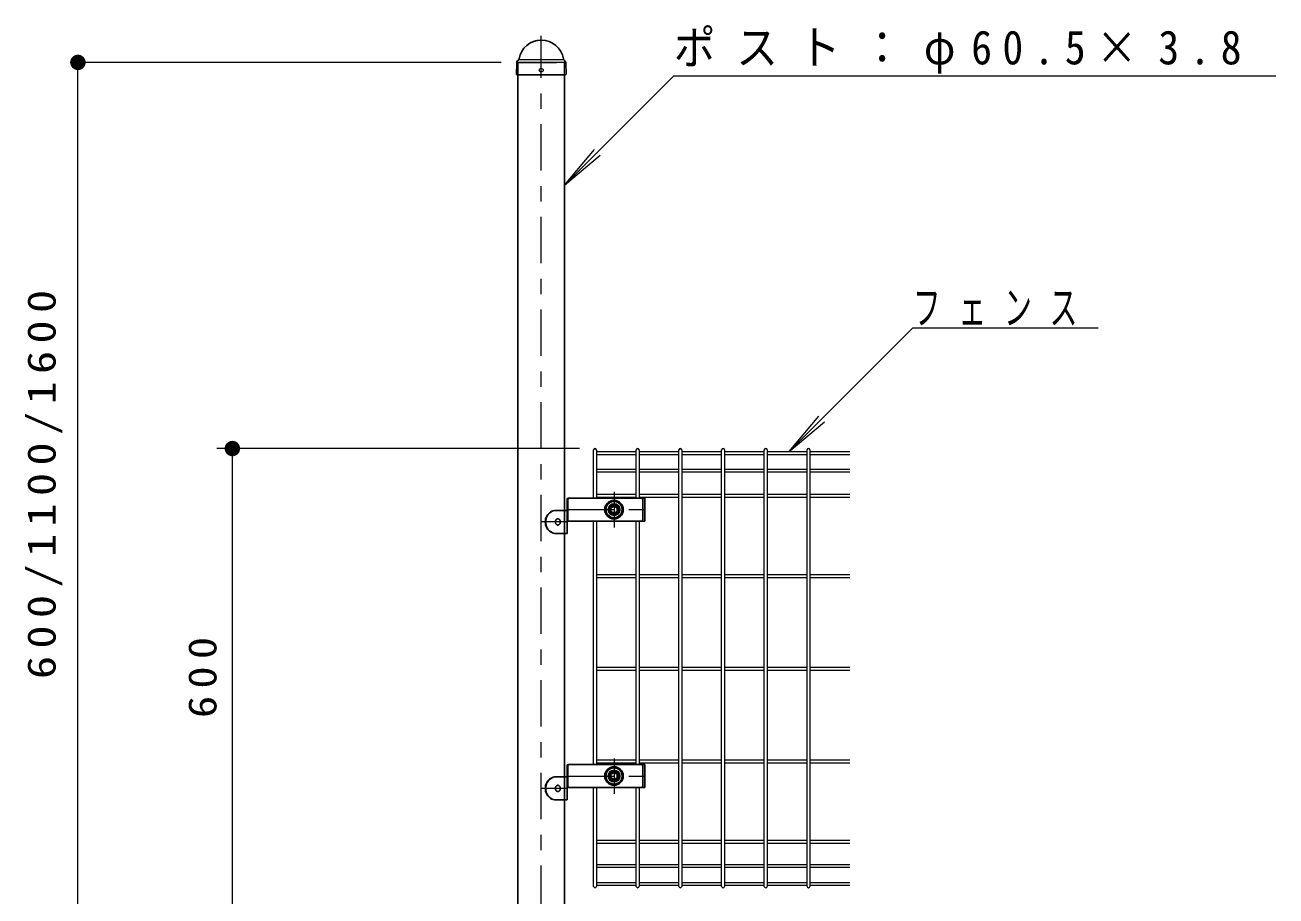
# Model space of a CAD drawing. Units: millimetres on the paper, scale 1:50. Extents: x -385 to 0, y -297 to 267.
# Drawn here: x -127.7 to -46.7, y -157.4 to -101 of the extents above; entities that cross this region are included whole.
import ezdxf

# ---------------------------------------------------------------- set-up
doc = ezdxf.new("R2010")
doc.units = ezdxf.units.MM
doc.linetypes.add('USER1', pattern=[4.5, 2.5, -2])
doc.linetypes.add('USER2', pattern=[6, 3, -1, 1, -1])
doc.layers.add('LY_1', color=7, linetype='Continuous', lineweight=25)
doc.styles.add('ＭＳ ゴシック', font='')
doc.styles.get('ＭＳ ゴシック').set_extended_font_data('MS Gothic')

# ---------------------------------------------------------------- blocks, each defined once
blk = doc.blocks.new('filled_dot')
at = {"color": 0, "linetype": 'Continuous', "lineweight": -2, "const_width": 1.25}
blk.add_lwpolyline([(-0.625, 0, 1), (0.625, 0, 1)], format="xyb", close=True, dxfattribs=at)

msp = doc.modelspace()

# ---------------------------------------------------------------- linework, layer by layer
at = {"layer": 'LY_1', "linetype": 'USER2', "lineweight": 13}
for p, q in [((-94.316, -158.429), (-94.316, -101.698)), ((-89.603, -131.239), (-89.603, -133.54)), ((-92.643, -132.379), (-87.603, -132.379)), ((-92.643, -133.179), (-94.316, -133.179)), ((-89.603, -148.489), (-89.603, -150.79)), ((-92.643, -149.629), (-87.603, -149.629)), ((-92.643, -150.429), (-94.316, -150.429))]:
    msp.add_line(p, q, dxfattribs=at)
at = {"layer": 'LY_1', "lineweight": 13}
for p, q in [((-96.905, -103.426), (-124.816, -103.426)), ((-124.316, -158.429), (-124.316, -103.426)), ((-95.842, -103.404), (-92.789, -103.404)), ((-95.707, -103.229), (-92.925, -103.229)), ((-85.74, -104.301), (-92.803, -111.364)), ((-85.74, -104.301), (-46.74, -104.301)), ((-92.803, -111.364), (-90.875, -109.066)), ((-92.803, -111.364), (-90.505, -109.436)), ((-70.252, -120.617), (-78.262, -128.626)), ((-70.252, -120.617), (-58.252, -120.617)), ((-78.262, -128.626), (-76.333, -126.328)), ((-78.262, -128.626), (-75.964, -126.698)), ((-91.836, -128.426), (-115.316, -128.426)), ((-114.316, -158.429), (-114.316, -128.426)), ((-90.926, -131.629), (-90.926, -128.516)), ((-90.746, -128.516), (-90.746, -131.629)), ((-90.746, -128.626), (-88.163, -128.626)), ((-88.163, -131.629), (-88.163, -128.516)), ((-87.983, -128.516), (-87.983, -131.629)), ((-87.983, -128.626), (-85.399, -128.626)), ((-85.399, -156.772), (-85.399, -128.516)), ((-85.219, -128.516), (-85.219, -156.772)), ((-85.219, -128.626), (-82.635, -128.626)), ((-82.635, -156.772), (-82.635, -128.516)), ((-82.455, -128.516), (-82.455, -156.772)), ((-82.455, -128.626), (-79.871, -128.626)), ((-79.871, -156.772), (-79.871, -128.516)), ((-79.691, -128.516), (-79.691, -156.772)), ((-79.691, -128.626), (-77.107, -128.626)), ((-77.107, -156.772), (-77.107, -128.516)), ((-76.927, -128.516), (-76.927, -156.772)), ((-76.927, -128.626), (-74.343, -128.626)), ((-90.746, -128.806), (-88.163, -128.806)), ((-87.983, -128.806), (-85.399, -128.806)), ((-85.219, -128.806), (-82.635, -128.806)), ((-82.455, -128.806), (-79.871, -128.806)), ((-79.691, -128.806), (-77.107, -128.806)), ((-76.927, -128.806), (-74.343, -128.806)), ((-90.746, -129.755), (-88.163, -129.755)), ((-90.746, -129.935), (-88.163, -129.935)), ((-87.983, -129.755), (-85.399, -129.755)), ((-87.983, -129.935), (-85.399, -129.935)), ((-85.219, -129.755), (-82.635, -129.755)), ((-85.219, -129.935), (-82.635, -129.935)), ((-82.455, -129.755), (-79.871, -129.755)), ((-82.455, -129.935), (-79.871, -129.935)), ((-79.691, -129.755), (-77.107, -129.755)), ((-79.691, -129.935), (-77.107, -129.935)), ((-76.927, -129.755), (-74.343, -129.755)), ((-76.927, -129.935), (-74.343, -129.935)), ((-90.746, -131.391), (-88.163, -131.391)), ((-90.746, -131.571), (-88.163, -131.571)), ((-87.983, -131.391), (-85.399, -131.391)), ((-87.983, -131.571), (-85.399, -131.571)), ((-85.219, -131.391), (-82.635, -131.391)), ((-85.219, -131.571), (-82.635, -131.571)), ((-82.455, -131.391), (-79.871, -131.391)), ((-82.455, -131.571), (-79.871, -131.571)), ((-79.691, -131.391), (-77.107, -131.391)), ((-79.691, -131.571), (-77.107, -131.571)), ((-76.927, -131.391), (-74.343, -131.391)), ((-76.927, -131.571), (-74.343, -131.571)), ((-90.926, -148.879), (-90.926, -133.129)), ((-90.746, -133.129), (-90.746, -148.879)), ((-88.163, -148.879), (-88.163, -133.129)), ((-87.983, -133.129), (-87.983, -148.879)), ((-90.746, -136.591), (-88.163, -136.591)), ((-90.746, -136.771), (-88.163, -136.771)), ((-87.983, -136.591), (-85.399, -136.591)), ((-87.983, -136.771), (-85.399, -136.771)), ((-85.219, -136.591), (-82.635, -136.591)), ((-85.219, -136.771), (-82.635, -136.771)), ((-82.455, -136.591), (-79.871, -136.591)), ((-82.455, -136.771), (-79.871, -136.771)), ((-79.691, -136.591), (-77.107, -136.591)), ((-79.691, -136.771), (-77.107, -136.771)), ((-76.927, -136.591), (-74.343, -136.591)), ((-76.927, -136.771), (-74.343, -136.771)), ((-90.746, -142.591), (-88.163, -142.591)), ((-90.746, -142.771), (-88.163, -142.771)), ((-87.983, -142.591), (-85.399, -142.591)), ((-87.983, -142.771), (-85.399, -142.771)), ((-85.219, -142.591), (-82.635, -142.591)), ((-85.219, -142.771), (-82.635, -142.771)), ((-82.455, -142.591), (-79.871, -142.591)), ((-82.455, -142.771), (-79.871, -142.771)), ((-79.691, -142.591), (-77.107, -142.591)), ((-79.691, -142.771), (-77.107, -142.771)), ((-76.927, -142.591), (-74.343, -142.591)), ((-76.927, -142.771), (-74.343, -142.771)), ((-90.746, -148.591), (-88.163, -148.591)), ((-90.746, -148.771), (-88.163, -148.771)), ((-87.983, -148.591), (-85.399, -148.591)), ((-87.983, -148.771), (-85.399, -148.771)), ((-85.219, -148.591), (-82.635, -148.591)), ((-85.219, -148.771), (-82.635, -148.771)), ((-82.455, -148.591), (-79.871, -148.591)), ((-82.455, -148.771), (-79.871, -148.771)), ((-79.691, -148.591), (-77.107, -148.591)), ((-79.691, -148.771), (-77.107, -148.771)), ((-76.927, -148.591), (-74.343, -148.591)), ((-76.927, -148.771), (-74.343, -148.771)), ((-90.926, -156.772), (-90.926, -150.379)), ((-90.746, -150.379), (-90.746, -156.772)), ((-88.163, -156.772), (-88.163, -150.379)), ((-87.983, -150.379), (-87.983, -156.772)), ((-90.746, -153.791), (-88.163, -153.791)), ((-87.983, -153.791), (-85.399, -153.791)), ((-85.219, -153.791), (-82.635, -153.791)), ((-82.455, -153.791), (-79.871, -153.791)), ((-79.691, -153.791), (-77.107, -153.791)), ((-76.927, -153.791), (-74.343, -153.791)), ((-90.746, -153.971), (-88.163, -153.971)), ((-87.983, -153.971), (-85.399, -153.971)), ((-85.219, -153.971), (-82.635, -153.971)), ((-82.455, -153.971), (-79.871, -153.971)), ((-79.691, -153.971), (-77.107, -153.971)), ((-76.927, -153.971), (-74.343, -153.971)), ((-90.746, -155.351), (-88.163, -155.351)), ((-87.983, -155.351), (-85.399, -155.351)), ((-85.219, -155.351), (-82.635, -155.351)), ((-82.455, -155.351), (-79.871, -155.351)), ((-79.691, -155.351), (-77.107, -155.351)), ((-76.927, -155.351), (-74.343, -155.351)), ((-90.746, -155.531), (-88.163, -155.531)), ((-87.983, -155.531), (-85.399, -155.531)), ((-85.219, -155.531), (-82.635, -155.531)), ((-82.455, -155.531), (-79.871, -155.531)), ((-79.691, -155.531), (-77.107, -155.531)), ((-76.927, -155.531), (-74.343, -155.531)), ((-90.746, -156.516), (-88.163, -156.516)), ((-90.746, -156.696), (-88.163, -156.696)), ((-87.983, -156.516), (-85.399, -156.516)), ((-87.983, -156.696), (-85.399, -156.696)), ((-85.219, -156.516), (-82.635, -156.516)), ((-85.219, -156.696), (-82.635, -156.696)), ((-82.455, -156.516), (-79.871, -156.516)), ((-82.455, -156.696), (-79.871, -156.696)), ((-79.691, -156.516), (-77.107, -156.516)), ((-79.691, -156.696), (-77.107, -156.696)), ((-76.927, -156.516), (-74.343, -156.516)), ((-76.927, -156.696), (-74.343, -156.696))]:
    msp.add_line(p, q, dxfattribs=at)
at = {"layer": 'LY_1'}
for p, q in [((-95.925, -104.189), (-95.905, -103.462)), ((-95.844, -103.318), (-95.776, -103.25)), ((-92.788, -103.318), (-92.855, -103.25)), ((-92.706, -104.189), (-92.726, -103.462)), ((-95.925, -104.189), (-95.887, -104.229)), ((-95.887, -104.229), (-92.744, -104.229)), ((-95.828, -104.229), (-95.828, -158.429)), ((-92.803, -158.429), (-92.803, -104.229)), ((-92.706, -104.189), (-92.744, -104.229)), ((-92.643, -133.929), (-92.643, -131.729)), ((-92.603, -133.029), (-92.603, -131.729)), ((-87.603, -131.629), (-92.543, -131.629)), ((-87.743, -131.729), (-87.743, -133.029)), ((-87.603, -133.129), (-87.603, -131.629)), ((-93.368, -132.429), (-92.643, -132.429)), ((-89.603, -132.148), (-89.803, -132.264)), ((-89.803, -132.264), (-89.803, -132.495)), ((-89.603, -132.61), (-89.803, -132.495)), ((-89.403, -132.264), (-89.603, -132.148)), ((-89.403, -132.495), (-89.603, -132.61)), ((-89.403, -132.264), (-89.403, -132.495)), ((-87.603, -133.129), (-92.643, -133.129)), ((-92.643, -133.929), (-93.368, -133.929)), ((-92.643, -151.179), (-92.643, -148.979)), ((-92.603, -150.279), (-92.603, -148.979)), ((-87.603, -148.879), (-92.543, -148.879)), ((-87.743, -148.979), (-87.743, -150.279)), ((-87.603, -150.379), (-87.603, -148.879)), ((-93.368, -149.679), (-92.643, -149.679)), ((-89.603, -149.398), (-89.803, -149.514)), ((-89.803, -149.514), (-89.803, -149.745)), ((-89.603, -149.86), (-89.803, -149.745)), ((-89.403, -149.514), (-89.603, -149.398)), ((-89.403, -149.745), (-89.603, -149.86)), ((-89.403, -149.514), (-89.403, -149.745)), ((-87.603, -150.379), (-92.643, -150.379)), ((-92.643, -151.179), (-93.368, -151.179))]:
    msp.add_line(p, q, dxfattribs=at)
at = {"layer": 'LY_1', "linetype": 'USER1', "lineweight": 13}
for p, q in [((-95.828, -103.429), (-95.828, -104.229)), ((-95.828, -103.429), (-92.803, -103.429)), ((-92.803, -104.229), (-92.803, -103.429)), ((-87.718, -133.129), (-87.718, -131.629)), ((-87.718, -150.379), (-87.718, -148.879))]:
    msp.add_line(p, q, dxfattribs=at)
at = {"layer": 'LY_1'}
for points in [[(-93.368, -132.429), (-93.457, -132.436), (-93.545, -132.455), (-93.63, -132.486), (-93.71, -132.53), (-93.785, -132.584), (-93.852, -132.649), (-93.911, -132.723), (-93.961, -132.804), (-94.001, -132.892), (-94.03, -132.985), (-94.047, -133.081), (-94.053, -133.179), (-94.047, -133.277), (-94.03, -133.373), (-94.001, -133.466), (-93.961, -133.554), (-93.911, -133.636), (-93.852, -133.71), (-93.785, -133.774), (-93.71, -133.829), (-93.63, -133.872), (-93.545, -133.904), (-93.457, -133.923), (-93.368, -133.929)], [(-93.34, -132.429), (-93.429, -132.436), (-93.517, -132.455), (-93.602, -132.486), (-93.682, -132.53), (-93.757, -132.584), (-93.824, -132.649), (-93.884, -132.723), (-93.933, -132.804), (-93.973, -132.892), (-94.002, -132.985), (-94.019, -133.081), (-94.025, -133.179), (-94.019, -133.277), (-94.002, -133.373), (-93.973, -133.466), (-93.933, -133.554), (-93.884, -133.636), (-93.824, -133.71), (-93.757, -133.774), (-93.682, -133.829), (-93.602, -133.872), (-93.517, -133.904), (-93.429, -133.923), (-93.34, -133.929)], [(-93.368, -149.679), (-93.457, -149.686), (-93.545, -149.705), (-93.63, -149.736), (-93.71, -149.78), (-93.785, -149.834), (-93.852, -149.899), (-93.911, -149.973), (-93.961, -150.054), (-94.001, -150.142), (-94.03, -150.235), (-94.047, -150.331), (-94.053, -150.429), (-94.047, -150.527), (-94.03, -150.623), (-94.001, -150.716), (-93.961, -150.804), (-93.911, -150.886), (-93.852, -150.96), (-93.785, -151.024), (-93.71, -151.079), (-93.63, -151.122), (-93.545, -151.154), (-93.457, -151.173), (-93.368, -151.179)], [(-93.34, -149.679), (-93.429, -149.686), (-93.517, -149.705), (-93.602, -149.736), (-93.682, -149.78), (-93.757, -149.834), (-93.824, -149.899), (-93.884, -149.973), (-93.933, -150.054), (-93.973, -150.142), (-94.002, -150.235), (-94.019, -150.331), (-94.025, -150.429), (-94.019, -150.527), (-94.002, -150.623), (-93.973, -150.716), (-93.933, -150.804), (-93.884, -150.886), (-93.824, -150.96), (-93.757, -151.024), (-93.682, -151.079), (-93.602, -151.122), (-93.517, -151.154), (-93.429, -151.173), (-93.34, -151.179)]]:
    msp.add_lwpolyline(points, dxfattribs=at)
for points in [[(-93.241, -132.979), (-93.255, -132.98), (-93.268, -132.982), (-93.282, -132.986), (-93.296, -132.991), (-93.309, -132.998), (-93.321, -133.006), (-93.333, -133.015), (-93.344, -133.026), (-93.354, -133.038), (-93.364, -133.051), (-93.372, -133.065), (-93.38, -133.079), (-93.386, -133.095), (-93.392, -133.111), (-93.396, -133.127), (-93.399, -133.145), (-93.401, -133.162), (-93.401, -133.179), (-93.401, -133.197), (-93.399, -133.214), (-93.396, -133.231), (-93.392, -133.248), (-93.386, -133.264), (-93.38, -133.279), (-93.372, -133.294), (-93.364, -133.308), (-93.354, -133.321), (-93.344, -133.332), (-93.333, -133.343), (-93.321, -133.352), (-93.309, -133.361), (-93.296, -133.367), (-93.282, -133.372), (-93.268, -133.376), (-93.255, -133.379), (-93.241, -133.379), (-93.227, -133.379), (-93.213, -133.376), (-93.199, -133.372), (-93.186, -133.367), (-93.173, -133.361), (-93.16, -133.352), (-93.148, -133.343), (-93.137, -133.332), (-93.127, -133.321), (-93.117, -133.308), (-93.109, -133.294), (-93.101, -133.279), (-93.095, -133.264), (-93.089, -133.248), (-93.085, -133.231), (-93.082, -133.214), (-93.08, -133.197), (-93.08, -133.179), (-93.08, -133.162), (-93.082, -133.145), (-93.085, -133.127), (-93.089, -133.111), (-93.095, -133.095), (-93.101, -133.079), (-93.109, -133.065), (-93.117, -133.051), (-93.127, -133.038), (-93.137, -133.026), (-93.148, -133.015), (-93.16, -133.006), (-93.173, -132.998), (-93.186, -132.991), (-93.199, -132.986), (-93.213, -132.982), (-93.227, -132.98)], [(-93.241, -150.229), (-93.255, -150.23), (-93.268, -150.232), (-93.282, -150.236), (-93.296, -150.241), (-93.309, -150.248), (-93.321, -150.256), (-93.333, -150.265), (-93.344, -150.276), (-93.354, -150.288), (-93.364, -150.301), (-93.372, -150.315), (-93.38, -150.329), (-93.386, -150.345), (-93.392, -150.361), (-93.396, -150.377), (-93.399, -150.395), (-93.401, -150.412), (-93.401, -150.429), (-93.401, -150.447), (-93.399, -150.464), (-93.396, -150.481), (-93.392, -150.498), (-93.386, -150.514), (-93.38, -150.529), (-93.372, -150.544), (-93.364, -150.558), (-93.354, -150.571), (-93.344, -150.582), (-93.333, -150.593), (-93.321, -150.602), (-93.309, -150.611), (-93.296, -150.617), (-93.282, -150.622), (-93.268, -150.626), (-93.255, -150.629), (-93.241, -150.629), (-93.227, -150.629), (-93.213, -150.626), (-93.199, -150.622), (-93.186, -150.617), (-93.173, -150.611), (-93.16, -150.602), (-93.148, -150.593), (-93.137, -150.582), (-93.127, -150.571), (-93.117, -150.558), (-93.109, -150.544), (-93.101, -150.529), (-93.095, -150.514), (-93.089, -150.498), (-93.085, -150.481), (-93.082, -150.464), (-93.08, -150.447), (-93.08, -150.429), (-93.08, -150.412), (-93.082, -150.395), (-93.085, -150.377), (-93.089, -150.361), (-93.095, -150.345), (-93.101, -150.329), (-93.109, -150.315), (-93.117, -150.301), (-93.127, -150.288), (-93.137, -150.276), (-93.148, -150.265), (-93.16, -150.256), (-93.173, -150.248), (-93.186, -150.241), (-93.199, -150.236), (-93.213, -150.232), (-93.227, -150.23)]]:
    msp.add_lwpolyline(points, close=True, dxfattribs=at)
at = {"layer": 'LY_1', "lineweight": 13}
for centre, radius in [((-94.316, -103.929), 0.125), ((-89.603, -132.379), 0.275), ((-89.603, -149.629), 0.275)]:
    msp.add_circle(centre, radius, dxfattribs=at)
at = {"layer": 'LY_1'}
for centre, radius in [((-89.603, -132.379), 0.6), ((-89.603, -132.379), 0.525), ((-89.603, -132.379), 0.375), ((-89.603, -149.629), 0.6), ((-89.603, -149.629), 0.525), ((-89.603, -149.629), 0.375)]:
    msp.add_circle(centre, radius, dxfattribs=at)
at = {"layer": 'LY_1', "linetype": 'USER1', "lineweight": 13}
for centre, radius in [((-89.603, -132.379), 0.375), ((-89.603, -132.379), 0.312), ((-89.603, -149.629), 0.375), ((-89.603, -149.629), 0.312)]:
    msp.add_circle(centre, radius, dxfattribs=at)
at = {"layer": 'LY_1'}
for centre, radius, start, end in [((-94.316, -103.433), 1.454, 9.17167, 170.82833), ((-95.695, -103.466), 0.21, 135, 178.99406), ((-95.84, -103.187), 0.09, 315, 350.82833), ((-92.791, -103.187), 0.09, 186.19155, 225), ((-92.936, -103.466), 0.21, 1.00594, 45), ((-92.543, -131.729), 0.1, 90, 180), ((-92.503, -131.729), 0.1, 90, 180), ((-87.843, -131.729), 0.1, 0, 90), ((-92.503, -133.029), 0.1, 180, 270), ((-87.843, -133.029), 0.1, 270, 0), ((-92.543, -148.979), 0.1, 90, 180), ((-92.503, -148.979), 0.1, 90, 180), ((-87.843, -148.979), 0.1, 0, 90), ((-92.503, -150.279), 0.1, 180, 270), ((-87.843, -150.279), 0.1, 270, 0)]:
    msp.add_arc(centre, radius, start, end, dxfattribs=at)
at = {"layer": 'LY_1', "lineweight": 13}
for centre, start, end in [((-90.836, -128.516), 0, 180), ((-88.073, -128.516), 0, 180), ((-85.309, -128.516), 0, 180), ((-82.545, -128.516), 0, 180), ((-79.781, -128.516), 0, 180), ((-77.017, -128.516), 0, 180), ((-90.836, -156.771), 180, 0), ((-88.073, -156.771), 180, 0), ((-85.309, -156.771), 180, 0), ((-82.545, -156.771), 180, 0), ((-79.781, -156.771), 180, 0), ((-77.017, -156.771), 180, 0)]:
    msp.add_arc(centre, 0.09, start, end, dxfattribs=at)

# ---------------------------------------------------------------- block references
at = {"layer": 'LY_1', "lineweight": 13, "xscale": 0.4, "yscale": 0.4, "rotation": 270}
for p in [(-124.316, -103.426), (-114.316, -128.426)]:
    msp.add_blockref('filled_dot', p, dxfattribs=at)

# ---------------------------------------------------------------- texts
at = {"layer": 'LY_1', "char_height": 2.199, "attachment_point": 7, "style": 'ＭＳ ゴシック'}
for s, insert in [('\\T1.5;\\W0.9;ポスト：φ60.5×3.8', (-85.74, -104.151)), ('\\T1.64;\\W0.6;フェンス', (-70.252, -120.467))]:
    msp.add_mtext(s, dxfattribs=dict(at, insert=insert))
at = {"layer": 'LY_1', "char_height": 1.833, "attachment_point": 8, "rotation": 90, "style": 'ＭＳ ゴシック'}
for s, insert in [('\\T1.32;\\W1.2;600/1100/1600', (-125.316, -130.513)), ('\\T1.33;\\W1.15;600', (-115.316, -143.011))]:
    msp.add_mtext(s, dxfattribs=dict(at, insert=insert))

doc.saveas('drawing.dxf')
